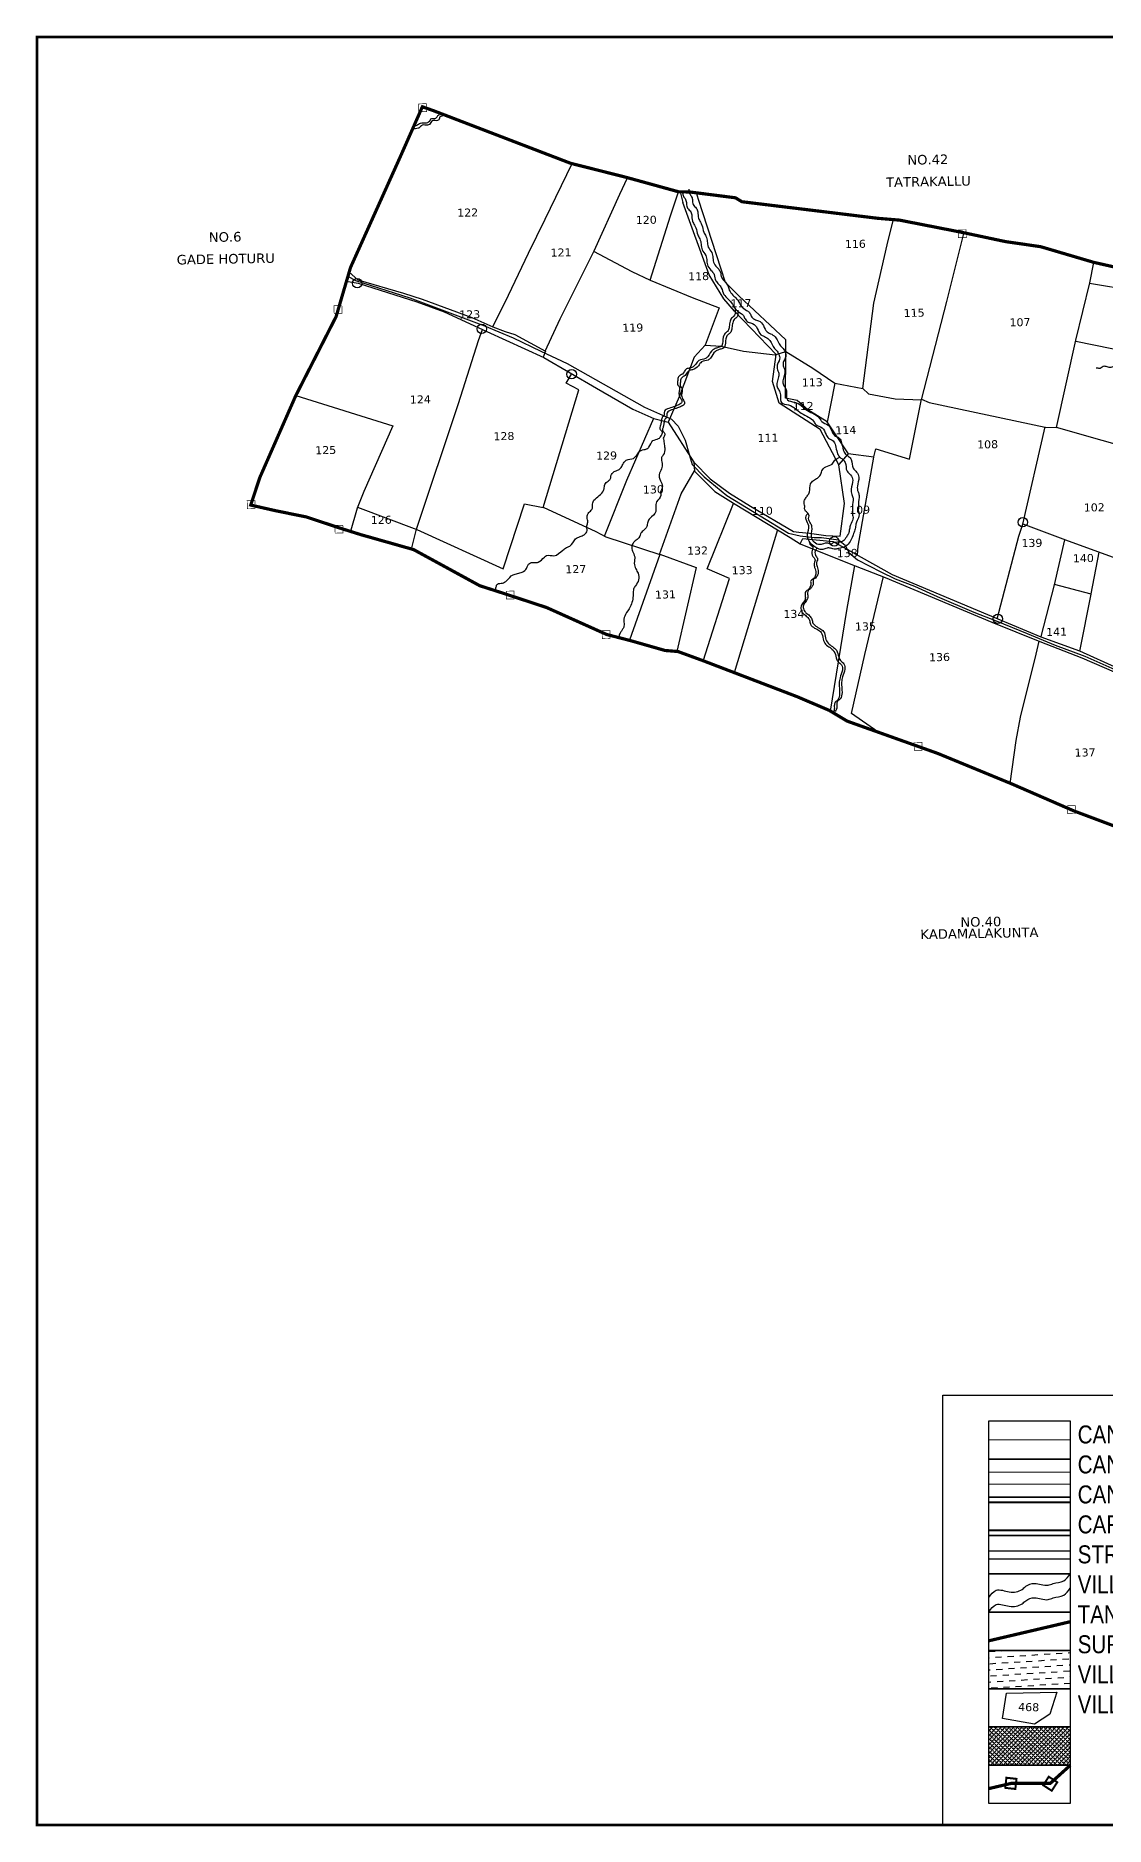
# Model space of a CAD drawing. Header units: inches. Extents: x 751857 to 764017, y 1648227 to 1660593.
# Drawn here: x 756651 to 759324, y 1648227 to 1652701 of the extents above; entities that cross this region are included whole.
import ezdxf
from ezdxf.enums import TextEntityAlignment as Align

# ---------------------------------------------------------------- set-up
doc = ezdxf.new("R2010")
doc.units = ezdxf.units.IN
doc.header["$MEASUREMENT"] = 0
doc.linetypes.add('ACAD_ISO02W100', pattern=[15, 12, -3])
doc.linetypes.add('HIDDEN2', pattern=[0.1875, 0.125, -0.0625])
for name, color, linetype in [('DIMENSION', 1, 'Continuous'), ('PLOT', 7, 'Continuous'), ('PLOT NO', 7, 'Continuous'), ('ROADS', 6, 'Continuous'), ('TANKS-STREAM', 4, 'Continuous'), ('VILLAGE BOUNDRY', 5, 'Continuous'), ('VILLAGE STONES', 240, 'Continuous')]:
    doc.layers.add(name, color=color, linetype=linetype)
doc.styles.add('ARIALN', font='ARIALN_1.TTF')
doc.styles.get("Standard").update_dxf_attribs({"font": 'verdana_0.ttf'})

msp = doc.modelspace()

# ---------------------------------------------------------------- hatches: boundary and pattern name
at = {"layer": 'PLOT'}
h = msp.add_hatch(dxfattribs=at)
h.set_pattern_fill('DASH', color=4, scale=121.505087, angle=3.5405, style=0)
h.set_pattern_definition([(3.5405362, (-14250.028, -48465.802), (14.2212084, 16.09708578), [15.18813582, -15.18813582])])
h.paths.add_polyline_path([(759032.9, 1648666), (759236.9, 1648666), (759236.9, 1648570.3), (759032.9, 1648570.3)])
h = msp.add_hatch(dxfattribs=at)
h.set_pattern_fill('SACNCR', color=1, scale=81.610896, angle=1.5303, style=0)
h.set_pattern_definition([(46.53031993, (-14250.028, -48465.802), (-5.552641114, 5.263678017), []), (46.53031993, (-14244.6196, -48465.6575), (-5.552641114, 5.263678017), [0, -7.651021475])])
h.paths.add_polyline_path([(759032.9, 1648474.7), (759236.9, 1648474.7), (759236.9, 1648379), (759032.9, 1648379)])

# ---------------------------------------------------------------- linework, layer by layer
at = {"layer": 'PLOT', "color": 5, "const_width": 6}
msp.add_lwpolyline([(756654.3, 1652698.3), (764014, 1652698.3), (764014, 1648229.6), (756654.3, 1648229.6)], close=True, dxfattribs=at)
at = {"layer": 'PLOT'}
for points in [[(757793.3, 1651974.3), (757832.6, 1652053.3), (757883.1, 1652157.9), (757924.4, 1652242.9), (757991.5, 1652382)], [(757924.1, 1651912.8), (757961.5, 1651993.9), (758046.6, 1652163.8), (758111.2, 1652305.3), (758130.5, 1652346.5)], [(758045.4, 1652163.3), (758140.7, 1652112.5), (758186.5, 1652090.9), (758237.9, 1652251), (758257.7, 1652311.5), (758262, 1652311), (758268.7, 1652284.6)], [(758658.6, 1651628.7), (758682.4, 1651656.7), (758629.6, 1651736.1), (758580.9, 1651766.3), (758554, 1651789.5), (758524.8, 1651795.7), (758526.2, 1651913), (758525.6, 1651941.3), (758408.3, 1652051.5), (758375.5, 1652085), (758308, 1652292.1), (758302.8, 1652309)], [(758661.9, 1651450.5), (758672.7, 1651532.7), (758658.6, 1651628.7), (758611.9, 1651717.6), (758509, 1651783.5), (758492.5, 1651837.4), (758501.6, 1651904.7), (758397.8, 1652012.8), (758370.7, 1652043.6), (758334.5, 1652103.8), (758268.7, 1652284.6)], [(758648.5, 1651832.7), (758718, 1651819.6), (758745.7, 1652033.4), (758779.1, 1652179), (758794.8, 1652242.8)], [(758718.3, 1651819.4), (758732.2, 1651806.3), (758799.4, 1651793.8), (758864.6, 1651791.3), (758928.2, 1652037.5), (758971.5, 1652210.6)], [(758745.6, 1651648.7), (758751, 1651669.1), (758835, 1651643), (758864.9, 1651792.9), (758884.1, 1651785), (759174.3, 1651723.5), (759202.3, 1651722.6), (759250.9, 1651940.6), (759285.9, 1652083.6), (759296, 1652134.3)], [(758186.5, 1652090.9), (758292.1, 1652047.4), (758359.3, 1652021.4), (758323.9, 1651928.5), (758297, 1651898.4), (758258.9, 1651799), (758231.8, 1651735.4)], [(759250.4, 1651938.5), (759426.9, 1651902.3), (759478.8, 1651892), (759506.5, 1652045.3), (759285.2, 1652082.4)], [(757590.5, 1651418.4), (757603, 1651468.3), (757708, 1651782.3), (757758, 1651939.4), (757768, 1651967.1)], [(759716.6, 1651942.5), (759688.3, 1651762.6), (759673.4, 1651585), (759607.4, 1651599.6), (759430.8, 1651657.3), (759202.2, 1651722.5)], [(758324, 1651928.5), (758364.6, 1651925.4), (758420.3, 1651912.7), (758499.1, 1651903.7), (758501.4, 1651904.9), (758526.3, 1651912.4), (758593, 1651870.9), (758648.2, 1651832.7), (758629.5, 1651735.8)], [(757455.2, 1651523), (757603.7, 1651467.7), (757819.5, 1651369.4), (757872.7, 1651531.8), (757919.1, 1651522.6), (758008.8, 1651816.8), (757977.1, 1651832.7), (757990.1, 1651855.8)], [(757301.2, 1651801.9), (757544, 1651726.5), (757471, 1651562), (757454.1, 1651520.8), (757437.3, 1651460.3)], [(758073, 1651450.8), (758128.2, 1651590.5), (758196, 1651745.6)], [(759054.4, 1651244.4), (759108.2, 1651450.5), (759118.1, 1651481), (759173.7, 1651723.8)], [(758704.9, 1651403.8), (758707, 1651425.8), (758746, 1651648.4), (758681.6, 1651656.5)], [(759118.4, 1651481.8), (759225, 1651441.5), (759378.2, 1651385.7), (759430.7, 1651657.1)], [(758209.9, 1651405.2), (758264.1, 1651556.2), (758297.2, 1651614.2)], [(757919, 1651522.8), (758050.6, 1651462.4), (758075.8, 1651449.2), (758211.1, 1651405.1), (758135.2, 1651190.6)], [(758319.1, 1651138.7), (758385.2, 1651345), (758329.3, 1651369), (758395.4, 1651532.7)], [(758504.7, 1651466.4), (758396.7, 1651108.9)], [(758210.9, 1651405.4), (758301.4, 1651372.2), (758253.8, 1651162.3)], [(759163.7, 1651199.6), (759197.5, 1651329.3), (759222.8, 1651441.6)], [(759288.9, 1651306.2), (759308.8, 1651410.7)], [(758637.8, 1651013.2), (758678.6, 1651265), (758698.6, 1651377.4)], [(758755.9, 1650961.4), (758690.4, 1651007.9), (758723.3, 1651154.9), (758770.1, 1651350)], [(759260.4, 1651163.5), (759288.9, 1651306.1), (759197.7, 1651329.9)], [(759086.4, 1650832.8), (759101.5, 1650940.1), (759112.1, 1650998.1), (759151.6, 1651156.1), (759159.2, 1651188.6)], [(759067.1, 1648496), (759077.5, 1648559.1), (759203.5, 1648561.9), (759185.3, 1648506.6), (759147.3, 1648481.3), (759067.1, 1648496)]]:
    msp.add_lwpolyline(points, dxfattribs=at)
at = {"layer": 'PLOT', "color": 5}
msp.add_lwpolyline([(758918.6, 1649303.7), (760123.1, 1649303.7), (760123.1, 1648229.6), (758918.6, 1648229.6)], close=True, dxfattribs=at)
at = {"layer": 'PLOT'}
for points in [[(759032.9, 1649240), (759236.9, 1649240), (759236.9, 1649144.3), (759032.9, 1649144.3)], [(759032.9, 1649144.3), (759236.9, 1649144.3), (759236.9, 1649048.7), (759032.9, 1649048.7)], [(759032.9, 1649048.7), (759236.9, 1649048.7), (759236.9, 1648953), (759032.9, 1648953)], [(759032.9, 1648953), (759236.9, 1648953), (759236.9, 1648857.3), (759032.9, 1648857.3)], [(759032.9, 1648857.3), (759236.9, 1648857.3), (759236.9, 1648761.7), (759032.9, 1648761.7)], [(759032.9, 1648761.7), (759236.9, 1648761.7), (759236.9, 1648666), (759032.9, 1648666)], [(759032.9, 1648666), (759236.9, 1648666), (759236.9, 1648570.3), (759032.9, 1648570.3)], [(759032.9, 1648570.3), (759236.9, 1648570.3), (759236.9, 1648474.7), (759032.9, 1648474.7)], [(759032.9, 1648474.7), (759236.9, 1648474.7), (759236.9, 1648379), (759032.9, 1648379)], [(759032.9, 1648379), (759236.9, 1648379), (759236.9, 1648283.3), (759032.9, 1648283.3)]]:
    msp.add_lwpolyline(points, close=True, dxfattribs=at)
at = {"layer": 'PLOT', "color": 1, "linetype": 'HIDDEN2', "ltscale": 100, "const_width": 2}
msp.add_lwpolyline([(759032.9, 1649192.2), (759236.9, 1649192.2)], dxfattribs=at)
at = {"layer": 'PLOT', "color": 5, "const_width": 2}
for points in [[(759236.9, 1649111.5), (759032.9, 1649111.5)], [(759236.9, 1649081.5), (759032.9, 1649081.5)]]:
    msp.add_lwpolyline(points, dxfattribs=at)
at = {"layer": 'PLOT', "color": 1, "const_width": 5}
for points in [[(759236.9, 1649035.8), (759032.9, 1649035.8)], [(759236.9, 1648965.8), (759032.9, 1648965.8)]]:
    msp.add_lwpolyline(points, dxfattribs=at)
at = {"layer": 'PLOT', "color": 6}
for points in [[(759032.9, 1648915.2), (759236.9, 1648915.2)], [(759032.9, 1648895.2), (759236.9, 1648895.2)]]:
    msp.add_lwpolyline(points, dxfattribs=at)
at = {"layer": 'PLOT', "color": 1, "const_width": 5}
for points in [[(759077.1, 1648347.7), (759102.3, 1648344.9), (759099.5, 1648319.6), (759074.3, 1648322.4)], [(759169.2, 1648329), (759183, 1648350.3), (759204.3, 1648336.5), (759190.5, 1648315.2)]]:
    msp.add_lwpolyline(points, close=True, dxfattribs=at)
at = {"layer": 'PLOT', "color": 4}
for points in [[(759032.9, 1648798.1), (759051.6, 1648816.2), (759084.4, 1648812.3), (759116.4, 1648818.4), (759125.8, 1648826.1), (759147.4, 1648833.4), (759164.4, 1648830.6), (759181.2, 1648828.9), (759193.9, 1648832.9), (759220.3, 1648840), (759236.9, 1648857.3)], [(759032.9, 1648762.3), (759051.6, 1648780.3), (759084.4, 1648776.5), (759116.4, 1648782.6), (759125.8, 1648790.2), (759147.4, 1648797.6), (759164.4, 1648794.8), (759181.2, 1648793), (759193.9, 1648797.1), (759220.3, 1648804.2), (759236.9, 1648821.5)]]:
    msp.add_spline(points, degree=3, dxfattribs=at)
at = {"layer": 'ROADS'}
for points in [[(757426.8, 1652088.1), (757457.2, 1652082.7), (757603.3, 1652036.7), (757671.6, 1652011.2), (757778.9, 1651962.2), (757921.2, 1651897.5), (758052.5, 1651820.8), (758143.3, 1651768.1), (758196, 1651745.1), (758231.8, 1651735.4), (758296, 1651635.5), (758336.8, 1651594.2), (758385.2, 1651557.9), (758437.9, 1651525.6), (758544.7, 1651462.3), (758558.4, 1651460.6), (758584.8, 1651458), (758626, 1651452.7), (758661.9, 1651450.5)], [(757431.4, 1652100.2), (757450.2, 1652089.5), (757586.4, 1652046.8), (757773.1, 1651976.6), (757844.4, 1651946.1), (757913.2, 1651912.7), (757979.7, 1651882.5), (758173, 1651773.4), (758240.2, 1651742.8), (758256.4, 1651725.7), (758273.9, 1651690.8), (758285.3, 1651652.1), (758291.9, 1651629.8), (758322, 1651599.1), (758378.2, 1651552.5), (758461.6, 1651501.6), (758532.2, 1651458.5), (758561.8, 1651451.7), (758596.4, 1651447.5), (758614.7, 1651447.1), (758657.8, 1651441.5), (758674.1, 1651428.6), (758683.2, 1651409.9), (758704.7, 1651391.5), (758763.4, 1651361.4), (758799.5, 1651344.2), (758847.4, 1651325.4), (758904.4, 1651300.3), (758995.6, 1651261.1), (759051.7, 1651239.5), (759129.2, 1651207.6), (759199.4, 1651178.7), (759273.2, 1651150.7), (759348, 1651117.2)], [(757434.3, 1652110.8), (757456.5, 1652091.7), (757570.7, 1652058), (757616.8, 1652043.4), (757741.2, 1651997.4), (757793.3, 1651974.1), (757824.3, 1651962), (757848.4, 1651954.6), (757925, 1651912.8), (757919.6, 1651898.2)], [(758295.6, 1651635.5), (758297.8, 1651612.8), (758348.6, 1651562.7), (758395, 1651532.8), (758536.7, 1651447.6), (758561.9, 1651431.6), (758568.7, 1651445.2), (758644, 1651437.5), (758742.7, 1651382.2), (758792, 1651355.3), (759055.5, 1651244.4), (759163.6, 1651199.4), (759259.9, 1651164.2), (759355.3, 1651120.5), (759482.8, 1651073.8), (759557.2, 1651053.7), (759569, 1651036.5), (759664, 1650986.8), (759738.7, 1650955.7), (759848.2, 1650877.1), (759874.6, 1650859.8)], [(758561.7, 1651431.4), (758626.2, 1651406), (758699.3, 1651376.8), (758773.8, 1651347.8), (759040.7, 1651236.1), (759160.9, 1651187.7), (759265.4, 1651147), (759377.4, 1651098.4), (759480, 1651063.8), (759568.4, 1651037.3)]]:
    msp.add_lwpolyline(points, dxfattribs=at)
for points in [[(757671.8, 1652503.9), (757666.2, 1652500.2), (757661.5, 1652498.2), (757658.4, 1652491.5), (757655.4, 1652489.5), (757642.4, 1652488.6), (757635.1, 1652479.6), (757630.6, 1652477.8), (757624, 1652478.2), (757616.8, 1652477.8), (757609.7, 1652471.5), (757607, 1652470.1), (757593.4, 1652469.2)], [(757596.1, 1652475.4), (757603.5, 1652477.9), (757612.9, 1652483.1), (757628.1, 1652484), (757636.9, 1652490), (757639, 1652493.7), (757649.6, 1652494.5), (757655.4, 1652500.7), (757657.6, 1652503), (757663.8, 1652507)]]:
    msp.add_spline(points, degree=3, dxfattribs=at)
at = {"layer": 'TANKS-STREAM'}
for points in [[(758267.9, 1652311.3), (758269, 1652302.4), (758274.1, 1652294.3), (758277.4, 1652284.8), (758278.9, 1652272.7), (758286.7, 1652263.6), (758290.6, 1652254.1), (758292.5, 1652238.4), (758297.6, 1652228.2), (758301, 1652221.3), (758305.6, 1652203.7), (758310.9, 1652193.5), (758314.2, 1652180.6), (758316.8, 1652166.5), (758325.6, 1652152.4), (758328.5, 1652139), (758331.2, 1652125.3), (758341.4, 1652112.8), (758346.7, 1652104.6), (758350.8, 1652089.2), (758357.9, 1652080.5), (758364.6, 1652071.5), (758371.3, 1652054.9), (758380.7, 1652043.9), (758389.6, 1652034.9), (758400.6, 1652017.3), (758412.5, 1652008.2), (758419.8, 1652002.5), (758424, 1651993.6), (758432, 1651985.8), (758442.8, 1651982.2), (758454.6, 1651970), (758463.8, 1651954.3), (758475.3, 1651948.2), (758485.9, 1651939.6), (758497.5, 1651919.7), (758504.2, 1651912.9), (758509.2, 1651902.5), (758510.8, 1651896.8), (758505.1, 1651880.4), (758504.2, 1651869.6), (758508.1, 1651857.8), (758506.9, 1651845.6), (758503.6, 1651832), (758504.8, 1651821.6), (758510, 1651813.4), (758512.6, 1651800.2), (758514.9, 1651784.6), (758532.7, 1651778.9), (758564.6, 1651758), (758582.7, 1651748.5), (758595.2, 1651738.1), (758600.7, 1651730), (758616.6, 1651721.4), (758626.4, 1651704.5), (758632.3, 1651695.8), (758644.2, 1651688.9), (758650, 1651677.2), (758654.2, 1651659.7), (758660.1, 1651648.5), (758667.5, 1651643.3), (758674.1, 1651635), (758678.9, 1651613.5), (758687.5, 1651603.9), (758693.1, 1651590.9), (758689.4, 1651568.6), (758691.1, 1651554.6), (758694.1, 1651545.4), (758692.2, 1651524.7), (758692.5, 1651515.4), (758691.5, 1651510), (758692.2, 1651505.8), (758693.5, 1651500.5), (758693.4, 1651493.5), (758687.4, 1651479), (758685, 1651468.4), (758682.3, 1651456.7), (758677.1, 1651448.3), (758668.7, 1651438.3), (758659, 1651435.5), (758642.7, 1651432.9), (758639.6, 1651430.8), (758631.2, 1651432.9), (758616.8, 1651430.7), (758612.1, 1651429.8), (758596.5, 1651435.8), (758590, 1651452.7), (758591.2, 1651474.1), (758587.3, 1651483.2), (758582.9, 1651494.8), (758583.9, 1651501.9), (758579.1, 1651509.6), (758573, 1651517.5), (758573.1, 1651525.7), (758571.4, 1651536.6), (758575.1, 1651545.2), (758580.6, 1651552.8), (758584.9, 1651561.2), (758587.6, 1651581.3), (758595, 1651589.7), (758604.7, 1651596.1), (758612.6, 1651603.7), (758616, 1651613.6), (758625.7, 1651624.4), (758641.4, 1651630.7), (758648.7, 1651640.4), (758661.3, 1651648.1)], [(759597.2, 1652071.4), (759595.6, 1652060.5), (759596.1, 1652054.2), (759596.8, 1652048.4), (759597.8, 1652041.3), (759602.9, 1652037.7), (759603.9, 1652032.5), (759612.3, 1652029.3), (759613.4, 1652024.8), (759611.3, 1652020.4), (759606.8, 1652018), (759598.9, 1652017.2), (759592.3, 1652018.4), (759583.5, 1652016.2), (759570, 1652018.3), (759561, 1652021.2), (759550.1, 1652021), (759534.3, 1652016), (759529.5, 1652009.5), (759523.5, 1652004.7), (759517.8, 1651991), (759512.9, 1651983.3), (759510.5, 1651975.5), (759511.4, 1651966.9), (759506.8, 1651958), (759497.8, 1651951), (759493, 1651950.4), (759486.7, 1651950.3), (759480.5, 1651949.9), (759474.5, 1651944.8), (759475, 1651939.2), (759473.3, 1651938.3), (759471, 1651938.4), (759463.1, 1651929.4), (759449.7, 1651923.4), (759446.4, 1651922.5), (759440.9, 1651917.8), (759438.4, 1651910.5), (759430.7, 1651907.9), (759421.3, 1651906), (759410.2, 1651894.6), (759408.5, 1651893.2), (759406, 1651892.1), (759400.4, 1651891.5), (759394, 1651891), (759386.5, 1651888.7), (759380.6, 1651881.7), (759372, 1651880.1), (759365.2, 1651879), (759355.4, 1651880), (759350.2, 1651877.8), (759340.6, 1651872.7), (759336, 1651872.4), (759326.9, 1651874.4), (759321.5, 1651875.3), (759316.3, 1651873.4), (759311.6, 1651869.9), (759304.3, 1651870.7), (759301.2, 1651870.7)], [(758399.1, 1652019.2), (758399.5, 1652011.1), (758397.3, 1652002.7), (758390.5, 1651995.8), (758386, 1651985), (758384.1, 1651971.7), (758380.2, 1651962.4), (758374.3, 1651958), (758370.7, 1651952.6), (758367.4, 1651932), (758364.6, 1651925.4), (758359, 1651922.9), (758350.9, 1651920.2), (758343.2, 1651916.2), (758331.1, 1651899.9), (758325.4, 1651894.8), (758308.7, 1651889.9), (758300.9, 1651880.6), (758286.3, 1651870.6), (758277.5, 1651868.6), (758271.4, 1651861.2), (758267.5, 1651855.9), (758262.7, 1651853.4), (758256.8, 1651846.9), (758255.5, 1651837.2), (758256.2, 1651828.4), (758259.1, 1651824.7), (758259.9, 1651815.5), (758258.7, 1651806.5), (758263.6, 1651794.1), (758266.3, 1651786), (758258.5, 1651779.2), (758248.8, 1651775.2), (758233.2, 1651770), (758222.5, 1651762.8), (758220.6, 1651751.7), (758217.2, 1651747.8), (758215.9, 1651744.7), (758214.1, 1651734), (758212.2, 1651726), (758211.2, 1651719.1), (758216.2, 1651712.2), (758215.1, 1651704), (758212.9, 1651699.8)], [(758405.7, 1652015.4), (758406.2, 1652007.2), (758403.9, 1651998.9), (758397.1, 1651992), (758392.6, 1651981.2), (758390.7, 1651967.9), (758386.8, 1651958.6), (758380.9, 1651954.2), (758377.3, 1651948.7), (758374, 1651928.2), (758371.2, 1651921.6), (758365.6, 1651919.1), (758357.6, 1651916.4), (758349.8, 1651912.4), (758337.7, 1651896), (758332, 1651891), (758315.3, 1651886.1), (758307.5, 1651876.7), (758292.9, 1651866.8), (758284.1, 1651864.7), (758278, 1651857.4), (758274.1, 1651852.1), (758269.3, 1651849.6), (758263.5, 1651843.1), (758262.1, 1651833.4), (758262.8, 1651824.6), (758265.7, 1651820.8), (758266.6, 1651811.6), (758265.3, 1651802.7), (758270.2, 1651790.3), (758272.9, 1651782.2), (758265.1, 1651775.4), (758255.4, 1651771.4), (758239.8, 1651766.2), (758229.1, 1651759), (758227.3, 1651747.9), (758223.9, 1651744), (758222.5, 1651740.9), (758220.7, 1651730.2), (758218.9, 1651722.2), (758217.9, 1651715.3), (758222.8, 1651708.4), (758221.7, 1651700.1), (758219.5, 1651695.9)], [(757801.2, 1651314), (757801.8, 1651324.3), (757805.3, 1651330.8), (757817.5, 1651333.3), (757828, 1651339), (757844.2, 1651354.2), (757855.2, 1651357.2), (757867.3, 1651361.1), (757878, 1651370.3), (757884.9, 1651382.8), (757897.2, 1651384.8), (757907.1, 1651385.7), (757922.7, 1651398.5), (757928.1, 1651402.1), (757946.3, 1651401.9), (757968.6, 1651415.9), (757977.9, 1651422.1), (757985.7, 1651425.8), (758000.3, 1651443.7), (758011.9, 1651449.6), (758021.9, 1651454.4), (758029.1, 1651464.7), (758028.6, 1651476.8), (758031, 1651485.6), (758029.3, 1651498.3), (758033.5, 1651509.7), (758041.1, 1651517.5), (758042.8, 1651524.9), (758044.1, 1651536.8), (758056, 1651549.4), (758068.2, 1651561.8), (758071.6, 1651568.9), (758073.6, 1651580.1), (758081.5, 1651588.5), (758087, 1651592.9), (758088.7, 1651601.2), (758096.7, 1651612), (758107.7, 1651616.6), (758114, 1651622.1), (758120, 1651633), (758127.2, 1651640.7), (758144.9, 1651645.2), (758164.1, 1651665.2), (758177.9, 1651668.6), (758183.5, 1651672.8), (758193.7, 1651689.5), (758208, 1651694.6), (758214, 1651701.3)], [(758219.5, 1651695.9), (758221.6, 1651683.3), (758223.1, 1651671.1), (758219.5, 1651653.6), (758215.4, 1651647.1), (758216.6, 1651632.4), (758215.1, 1651618.7), (758209.5, 1651604.2), (758211.1, 1651592.8), (758217, 1651578.5), (758215.2, 1651566.5), (758213, 1651561.6), (758213.6, 1651552), (758202.7, 1651536.5), (758201, 1651522), (758200.9, 1651512.1), (758186.2, 1651495.2), (758180.8, 1651485.5), (758178.3, 1651475), (758169, 1651463.7), (758162.3, 1651456.2), (758160.8, 1651450.9), (758145.5, 1651435.2), (758141.1, 1651425.5), (758142.6, 1651413.1), (758148.1, 1651399.3), (758147, 1651383.1), (758151, 1651368.8), (758156.4, 1651358.4), (758157.8, 1651341.5), (758149.9, 1651326.6), (758145.5, 1651318.4), (758144.4, 1651306), (758142.3, 1651289), (758137.2, 1651274.2), (758125, 1651254.7), (758121, 1651239.5), (758121.2, 1651225.7), (758118, 1651218), (758113.9, 1651211.3), (758110.4, 1651205.9), (758108.2, 1651197.3)], [(758585, 1651436.7), (758587.4, 1651428.8), (758593, 1651424.4), (758590.6, 1651411.5), (758596.3, 1651396.7), (758598.7, 1651393.4), (758596.9, 1651382.5), (758597.9, 1651372.2), (758601, 1651358.8), (758600.3, 1651353.5), (758593.6, 1651343.3), (758588.4, 1651339.4), (758588.5, 1651330.5), (758585.9, 1651322.7), (758581.4, 1651316.6), (758576.1, 1651312.7), (758574, 1651306.1), (758574.5, 1651294.6), (758569.5, 1651284.6), (758563.9, 1651275.7), (758565, 1651263.9), (758570.2, 1651256.8), (758579.2, 1651249), (758585, 1651240.7), (758587.6, 1651230.8), (758597.9, 1651221.1), (758604.9, 1651217.1), (758614.2, 1651210), (758619.2, 1651193.7), (758625.4, 1651180.7), (758636.3, 1651172.1), (758646.2, 1651162.9), (758652.1, 1651146.6), (758656.1, 1651137.5), (758665.1, 1651128.8), (758667.1, 1651115.6), (758661.3, 1651096.6), (758659.2, 1651082.9), (758660.2, 1651057.5), (758655.6, 1651041.3), (758649.5, 1651035.6), (758647.1, 1651027), (758646.3, 1651015.3), (758643.2, 1651010.1)], [(758604.5, 1651420.4), (758599.2, 1651413.8), (758602.4, 1651399.4), (758604.8, 1651396.1), (758602.9, 1651385.3), (758604, 1651374.9), (758607.1, 1651361.5), (758606.3, 1651356.3), (758599.7, 1651346), (758594.4, 1651342.1), (758594.6, 1651333.2), (758592, 1651325.4), (758587.4, 1651319.3), (758582.2, 1651315.4), (758580.1, 1651308.8), (758580.6, 1651297.3), (758575.6, 1651287.3), (758570, 1651278.4), (758571, 1651266.7), (758576.2, 1651259.5), (758585.3, 1651251.7), (758591, 1651243.4), (758593.7, 1651233.5), (758604, 1651223.8), (758610.9, 1651219.8), (758620.3, 1651212.7), (758625.2, 1651196.4), (758631.5, 1651183.4), (758642.3, 1651174.8), (758652.3, 1651165.6), (758658.2, 1651149.3), (758662.2, 1651140.2), (758671.1, 1651131.5), (758673.2, 1651118.3), (758667.3, 1651099.3), (758665.3, 1651085.6), (758666.3, 1651060.2), (758661.6, 1651044), (758655.6, 1651038.3), (758653.1, 1651029.8), (758652.4, 1651018), (758649.3, 1651012.8)]]:
    msp.add_spline(points, degree=3, dxfattribs=at)
msp.add_open_spline([(758283.1, 1652318.2), (758283.1, 1652315.1), (758283.1, 1652308.7), (758290, 1652301.4), (758293.6, 1652291.3), (758291.9, 1652278.7), (758302.6, 1652271.7), (758307.1, 1652259.4), (758305.9, 1652246.4), (758312.3, 1652236.3), (758318.1, 1652225.2), (758318.7, 1652212.2), (758327.2, 1652200.2), (758329.8, 1652187.3), (758330.3, 1652172), (758342.1, 1652160.9), (758343.9, 1652145.9), (758344.9, 1652130.7), (758355.6, 1652121.7), (758363.9, 1652110.2), (758363.6, 1652096.7), (758373.3, 1652087.5), (758381.9, 1652077.1), (758384.5, 1652062), (758395.4, 1652051.2), (758407.5, 1652040.6), (758413.1, 1652024.4), (758425.9, 1652016.1), (758436.2, 1652010.1), (758438.5, 1651999.7), (758446.7, 1651991.5), (758460.4, 1651990), (758471.1, 1651977.2), (758475.9, 1651960.4), (758491.2, 1651955.8), (758504.6, 1651945.3), (758508.5, 1651929), (758520.6, 1651919.9), (758523.7, 1651911.3), (758528.1, 1651900), (758519.7, 1651889.8), (758518.2, 1651875.8), (758525, 1651865.1), (758522.1, 1651851.7), (758518.1, 1651840.4), (758518.7, 1651828.3), (758527, 1651819.7), (758528.2, 1651806.8), (758526.7, 1651787.4), (758557.5, 1651787.6), (758573.5, 1651766), (758597, 1651756.8), (758609.9, 1651747.6), (758616.2, 1651733.4), (758634.9, 1651730.9), (758639.9, 1651714), (758647.1, 1651700.7), (758661, 1651697.8), (758666.1, 1651682.2), (758668.3, 1651668.5), (758673.5, 1651655.3), (758683.5, 1651650.5), (758692.9, 1651639.3), (758689.7, 1651621.4), (758704, 1651611.4), (758711.1, 1651595.1), (758703.1, 1651578.5), (758705.3, 1651562.9), (758711.8, 1651549), (758705.8, 1651535.5), (758708.7, 1651523.6), (758706.2, 1651517.4), (758707.5, 1651512.3), (758709, 1651507), (758709.1, 1651497.3), (758702.1, 1651487.8), (758700.3, 1651474.9), (758697.7, 1651463.2), (758692.8, 1651450.6), (758687.2, 1651437), (758675.8, 1651423.2), (758661, 1651421.2), (758648.2, 1651416.9), (758638.9, 1651421.2), (758627.9, 1651421.6), (758617.9, 1651415.8), (758595.7, 1651422), (758572.2, 1651446.4), (758587.9, 1651475.8), (758574.3, 1651490.4), (758576.1, 1651505.9), (758582.1, 1651507.8), (758581.1, 1651507.4)], degree=3, knots=[0, 0, 0, 0, 9.011333, 18.633366, 28.727264, 40.991727, 52.979433, 63.325028, 79.259214, 90.624034, 98.416674, 116.7282, 128.181918, 141.599307, 156.015552, 172.717215, 186.487433, 200.595357, 216.741636, 226.556733, 242.652185, 253.876959, 265.161806, 283.165711, 297.678436, 310.407637, 331.22901, 346.346706, 355.604672, 365.501291, 376.716868, 388.170455, 405.14558, 423.501054, 436.609342, 450.318125, 473.536241, 483.029712, 494.670566, 500.627247, 518.087698, 529.017159, 541.464122, 553.852991, 567.893301, 578.408233, 588.169948, 601.736757, 617.524829, 636.298933, 674.693678, 695.143765, 711.514967, 721.316564, 739.456414, 759.179343, 769.721117, 783.58659, 796.678008, 814.745906, 827.469072, 836.545878, 847.21351, 869.361048, 882.27233, 896.490511, 919.198831, 933.414799, 943.083315, 963.965065, 973.393354, 978.876546, 983.152233, 988.635394, 995.626198, 1011.422472, 1022.402181, 1034.465536, 1047.586067, 1062.961721, 1079.246293, 1098.226763, 1106.552285, 1118.729697, 1127.47842, 1138.946358, 1151.337568, 1194.210988, 1217.946272, 1234.96609, 1250.691754, 1252.105329, 1252.105329, 1252.105329, 1252.105329], dxfattribs=at)
at = {"layer": 'VILLAGE BOUNDRY', "linetype": 'ACAD_ISO02W100', "ltscale": 2, "const_width": 8}
for points in [[(759401.6, 1652111.1), (759295, 1652135.2), (759162.8, 1652174.2), (759074.5, 1652187), (758966.2, 1652210), (758810, 1652240.6), (758755.3, 1652245.2), (758416.1, 1652286.6), (758400, 1652296.4), (758285.2, 1652311), (758257.9, 1652311.4), (758127.9, 1652347.3), (757987.8, 1652382.7), (757646.1, 1652513.8), (757617.5, 1652523.9), (757562.3, 1652399), (757437.9, 1652122.3), (757401.9, 1651999.6), (757300.8, 1651801.4), (757211.2, 1651597.3), (757188.4, 1651528.5), (757249.4, 1651514.6), (757327.6, 1651498.7), (757412.2, 1651470.7), (757463, 1651454.7), (757595.7, 1651417.1), (757760.9, 1651326.9), (757818.2, 1651308.5), (757927.9, 1651272.4), (758077.8, 1651205.1), (758137.9, 1651189.6), (758223.5, 1651165.1), (758256.4, 1651162.4), (758319.8, 1651139.2), (758554, 1651049.6), (758634.5, 1651015.3), (758679.1, 1650988.5), (758905.5, 1650907.8), (759090.8, 1650831.5), (759245.8, 1650764.1), (759392.2, 1650709.1)], [(759032.9, 1648689.9), (759236.9, 1648737.7)], [(759032.9, 1648320.5), (759089.3, 1648333.7), (759186.9, 1648333.7), (759236.9, 1648379)]]:
    msp.add_lwpolyline(points, dxfattribs=at)
at = {"layer": 'VILLAGE STONES', "const_width": 1.56}
for points in [[(757608.1, 1652531.1), (757627.6, 1652531.5), (757628, 1652511.9), (757608.4, 1652511.5)], [(758956.8, 1652216.1), (758976.4, 1652216.4), (758976.7, 1652196.9), (758957.2, 1652196.5)], [(757396.6, 1652026.9), (757416.2, 1652027.2), (757416.5, 1652007.7), (757397, 1652007.3)], [(757179.5, 1651539.3), (757199, 1651539.7), (757199.4, 1651520.1), (757179.9, 1651519.8)], [(757399.1, 1651477.8), (757418.7, 1651478.1), (757419, 1651458.6), (757399.5, 1651458.2)], [(757827, 1651313.2), (757846.5, 1651313.5), (757846.9, 1651294), (757827.3, 1651293.6)], [(758066.6, 1651214.3), (758086.1, 1651214.7), (758086.5, 1651195.1), (758067, 1651194.8)], [(758846.5, 1650935), (758866, 1650935.3), (758866.4, 1650915.8), (758846.8, 1650915.4)], [(759229.9, 1650776.9), (759249.5, 1650777.2), (759249.8, 1650757.7), (759230.3, 1650757.3)]]:
    msp.add_lwpolyline(points, close=True, dxfattribs=at)
at = {"layer": 'VILLAGE STONES'}
for centre in [(757454.7, 1652083), (757766, 1651968.9), (757990.6, 1651855.4), (759118, 1651485.5), (758646.8, 1651437.8), (759055.9, 1651244)]:
    msp.add_circle(centre, 11.8, dxfattribs=at)

# ---------------------------------------------------------------- texts
at = {"layer": 'DIMENSION'}
for s, height, p in [('NO.42', 23.88, (758880.7, 1652391.9)), ('TATRAKALLU', 23.88, (758882.2, 1652337.1)), ('NO.6', 23.88, (757124.6, 1652198.6)), ('GADE HOTURU', 23.882, (757126.1, 1652143.8)), ('KADAMALAKUNTA ', 23.882, (759014.7, 1650458.3)), ('NO.40', 23.88, (759013.2, 1650487))]:
    msp.add_text(s, height=height, rotation=1.0654, dxfattribs=at).set_placement(p, align=Align.MIDDLE_CENTER)
at = {"layer": 'PLOT'}
msp.add_text('468', height=20, rotation=358.6877, dxfattribs=at).set_placement((759132.9, 1648524.3), align=Align.MIDDLE_CENTER)
at = {"layer": 'PLOT', "extrusion": (0.000201441, 0.004807, 0.999988), "insert": (759255.3, 1649228.1), "char_height": 44.934, "width": 942.081, "attachment_point": 1, "text_direction": (1, -1e-06, -0.000201), "style": 'ARIALN'}
msp.add_mtext('CANAL CENTER LINE \\PCANAL BED WIDTH {\\H1.5288x; }\\PCANAL TOP WIDTH {\\H1.3525x; }\\PCART TRACK/ ROAD{\\H1.4113x; }\\PSTREAM {\\H1.3917x; }\\PVILLAGE BOUNDARY{\\H1.3982x; }\\PTANKS/ KUNTAS{\\H1.3961x; }\\PSURVEY NUMBER& BOUNDARYS{\\H1.3968x; }\\PVILLAGE{\\H1.3966x; }\\PVILLAGE BOUNDARY STONES{\\H1.3966x; }', dxfattribs=at)
at = {"layer": 'PLOT NO'}
for s, p in [('122', (757730.8, 1652259.5)), ('120', (758177, 1652241.2)), ('121', (757964.1, 1652159.8)), ('116', (758699.6, 1652181.1)), ('118', (758307.8, 1652100.4)), ('117', (758413.7, 1652032.9)), ('123', (757735.8, 1652005.1)), ('115', (758846.6, 1652009)), ('107', (759111.1, 1651985.4)), ('119', (758143.4, 1651971.9)), ('113', (758592, 1651835.1)), ('124', (757612.4, 1651792.6)), ('112', (758569.2, 1651775.9)), ('114', (758675.8, 1651715.9)), ('125', (757376, 1651665.9)), ('128', (757821.3, 1651700.8)), ('111', (758481.1, 1651696.6)), ('108', (759030.1, 1651680.3)), ('129', (758077.9, 1651652.2)), ('130', (758194.8, 1651567.6)), ('126', (757514.6, 1651491.4)), ('110', (758467.2, 1651514)), ('109', (758710.3, 1651516.6)), ('102', (759296.7, 1651522.7)), ('132', (758305.2, 1651414.7)), ('138', (758679.3, 1651408.5)), ('139', (759140.9, 1651433.8)), ('140', (759269.5, 1651395.8)), ('127', (758001, 1651368.5)), ('133', (758416.7, 1651365.7)), ('131', (758225.1, 1651305.1)), ('134', (758546, 1651256.5)), ('135', (758724.9, 1651225.3)), ('141', (759202.5, 1651211.7)), ('136', (758910, 1651148.5)), ('137', (759273.9, 1650910.3))]:
    msp.add_text(s, height=20, rotation=1.0654, dxfattribs=at).set_placement(p, align=Align.MIDDLE_CENTER)

doc.saveas('drawing.dxf')
